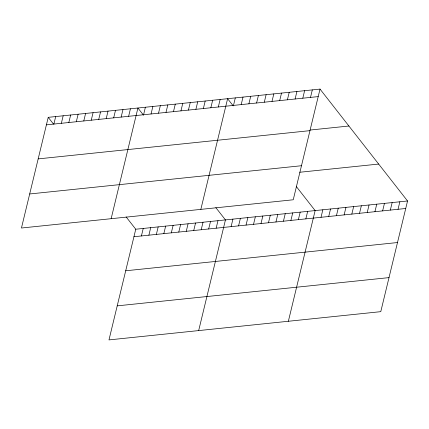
<?xml version="1.0" encoding="UTF-8"?>
<svg xmlns="http://www.w3.org/2000/svg" width="429" height="429" viewBox="0 0 429 429"><rect width="100%" height="100%" fill="white"/><g stroke="black" fill="none" stroke-linecap="round" stroke-linejoin="round"><path stroke-width="0.64" d="M48.225 117.337L21.45 228.019L293.243 199.775L320.023 89.093L48.225 117.337L53.443 124.002M53.882 124.067L55.7 116.559M61.358 123.289L63.176 115.782M68.833 122.517L70.651 115.004M76.308 121.739L78.126 114.227M83.784 120.962L85.596 113.449M91.254 120.184L93.072 112.677M98.729 119.407L100.547 111.899M106.204 118.629L108.022 111.122M113.68 117.857L115.498 110.344M121.155 117.079L122.973 109.567M128.63 116.302L130.443 108.789M111.143 218.699L137.918 108.017L143.533 115.197M143.576 114.747L145.393 107.239M151.051 113.969L152.869 106.462M158.526 113.197L160.344 105.684M126.126 216.918L135.757 229.225L108.977 339.907L380.775 311.663L407.55 200.981L320.023 89.093M166.002 112.419L167.814 104.907M141.414 235.955L143.232 228.448M173.472 111.642L175.289 104.134M148.89 235.183L150.702 227.67M180.947 110.864L182.765 103.357M156.36 234.406L158.178 226.893M188.422 110.087L190.24 102.579M163.835 233.628L165.653 226.115M195.897 109.309L197.715 101.802M171.31 232.85L173.128 225.343M203.373 108.537L205.185 101.024M178.786 232.073L180.604 224.565M210.843 107.759L212.661 100.247M186.261 231.295L188.079 223.788M218.318 106.982L220.136 99.474M193.736 230.523L195.549 223.01M200.836 209.379L227.611 98.697L233.226 105.877M201.206 229.746L203.024 222.233M233.494 105.405L235.312 97.898M208.682 228.968L210.5 221.461M241.195 104.606L243.012 97.093M216.157 228.19L217.975 220.683M248.895 103.807L250.713 96.294M198.67 330.587L225.45 219.905L215.819 207.598M256.596 103.003L258.414 95.495M231.108 226.635L232.92 219.128M264.296 102.204L266.114 94.696M238.578 225.863L240.396 218.35M271.997 101.405L273.815 93.892M246.053 225.086L247.871 217.573M279.697 100.606L281.515 93.093M253.528 224.308L255.346 216.801M287.403 99.801L289.216 92.294M261.004 223.53L262.821 216.023M295.104 99.002L296.916 91.495M268.479 222.753L270.291 215.245M302.804 98.203L304.617 90.696M275.954 221.975L277.767 214.468M310.505 97.404L312.317 89.892M283.424 221.203L285.242 213.69M290.9 220.426L292.717 212.913M298.375 219.648L300.193 212.141M305.85 218.87L307.668 211.363M288.363 321.267L315.138 210.585L296.283 186.481M321.026 217.294L322.839 209.786M328.727 216.495L330.539 208.982M336.427 215.696L338.245 208.183M344.128 214.891L345.946 207.384M351.828 214.092L353.646 206.585M359.529 213.293L361.347 205.786M367.229 212.494L369.047 204.982M374.93 211.695L376.748 204.183M382.63 210.891L384.448 203.384M390.331 210.092L392.149 202.585M398.032 209.293L399.849 201.786M46.412 124.844L318.205 96.605M310.403 130.019L348.906 126.019M38.176 158.891L309.969 130.652M29.687 193.972L301.48 165.728M299.732 172.26L378.668 164.06M135.757 229.225L407.55 200.981M133.939 236.733L405.732 208.494M125.702 270.779L397.495 242.541M117.214 305.861L389.012 277.617"/></g></svg>
